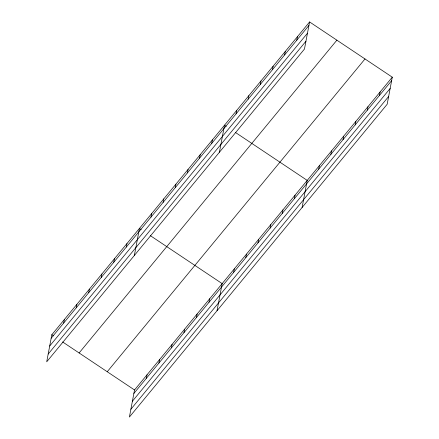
<?xml version="1.0" encoding="UTF-8"?>
<svg xmlns="http://www.w3.org/2000/svg" width="439" height="439" viewBox="0 0 439 439"><rect width="100%" height="100%" fill="white"/><g stroke="black" fill="none" stroke-linecap="round" stroke-linejoin="round"><path stroke-width="0.66" d="M309.594 21.95L51.829 334.737L46.71 361.818L304.474 49.031L309.594 21.95L392.29 77.182L387.171 104.262L129.406 417.05L134.526 389.969L392.29 77.182M63.688 323.038L64.346 319.543M76.21 307.849L76.869 304.353M88.727 292.654L89.386 289.158M101.25 277.464L101.908 273.969M113.767 262.27L114.431 258.774M126.289 247.075L126.948 243.585M134.35 255.471L139.47 228.39L141.171 229.531M150.961 217.14L151.62 213.645M163.11 202.39L163.769 198.9M175.265 187.645L175.924 184.155M146.385 378.27L147.043 374.774M187.415 172.9L188.073 169.405M158.907 363.075L159.566 359.579M199.564 158.155L200.228 154.66M171.424 347.886L172.083 344.39M211.719 143.41L212.377 139.915M183.946 332.691L184.605 329.195M219.412 152.251L224.532 125.17L226.233 126.311M196.463 317.496L197.127 314.006M236.023 113.92L236.681 110.425M208.986 302.306L209.644 298.811M248.172 99.17L248.836 95.68M217.047 310.702L222.167 283.621L150.27 235.606M260.327 84.425L260.986 80.935M233.658 272.367L234.316 268.871M272.476 69.68L273.135 66.185M245.807 257.622L246.466 254.126M284.631 54.935L285.29 51.44M257.962 242.877L258.62 239.381M296.78 40.19L297.439 36.695M270.111 228.132L270.77 224.636M282.261 213.387L282.925 209.891M294.415 198.637L295.074 195.146M302.109 207.482L307.229 180.402L235.331 132.386M318.719 169.147L319.378 165.651M330.869 154.402L331.533 150.906M343.024 139.657L343.682 136.161M355.173 124.912L355.831 121.416M367.328 110.167L367.986 106.672M379.477 95.417L380.136 91.927M51.171 338.233L308.93 25.446M49.695 346.014L307.459 33.227M48.18 354.037L305.945 41.25M79.119 352.961L336.883 40.174M107.237 371.74L365.001 58.952M133.868 393.459L391.626 80.672M132.391 401.246L390.156 88.458M130.877 409.263L388.641 96.476M51.829 334.737L53.536 335.879M62.629 341.954L134.526 389.969"/></g></svg>
